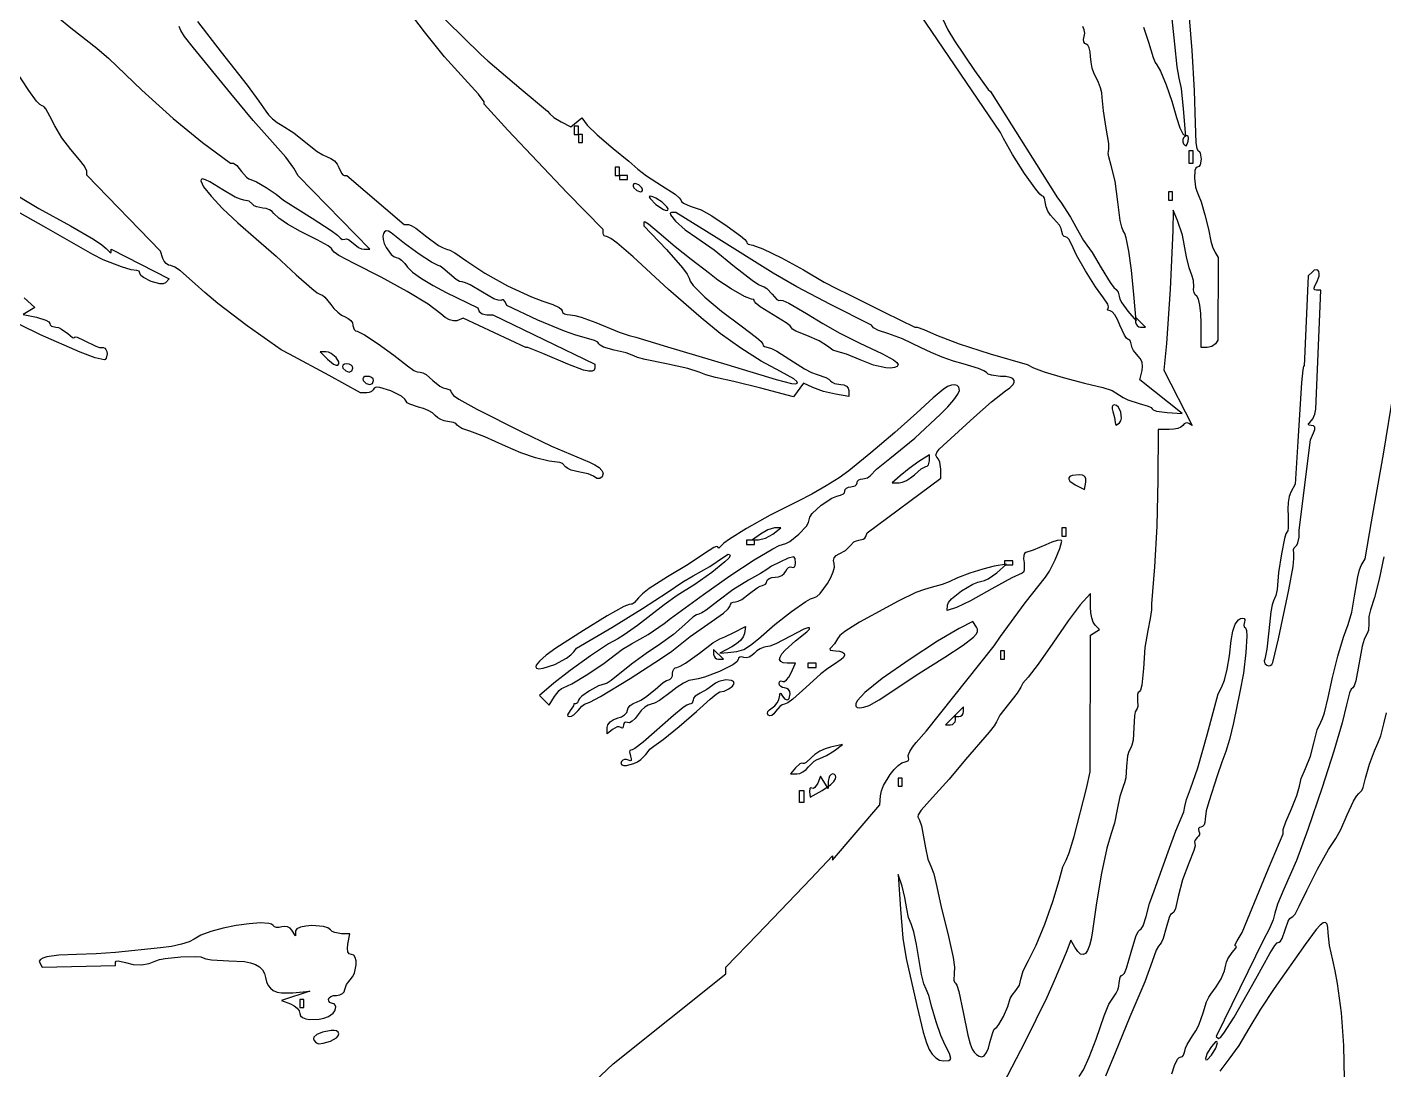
# Model space of a CAD drawing. Extents: x 49.4 to 149.4, y 52.5 to 152.5.
# Drawn here: x 101.08 to 117, y 94.15 to 106.38 of the extents above; entities that cross this region are included whole.
import ezdxf

# ---------------------------------------------------------------- set-up
doc = ezdxf.new("R2010")
doc.units = 0
doc.layers.add('LAYER_1', color=7, linetype='CONTINUOUS')

msp = doc.modelspace()

# ---------------------------------------------------------------- linework, layer by layer
at = {"layer": 'LAYER_1'}
for points in [[(105.6, 106.853), (106.404, 106.062), (106.483, 105.986), (106.875, 105.655), (107.187, 105.399), (107.211, 105.365), (107.261, 105.324), (107.347, 105.273), (107.458, 105.214), (107.587, 105.321), (107.652, 105.235), (107.768, 105.119), (107.957, 104.96), (108.141, 104.811), (108.245, 104.716), (108.346, 104.638), (108.522, 104.527), (108.683, 104.422), (108.732, 104.381), (108.75, 104.356), (108.759, 104.338), (108.782, 104.319), (108.859, 104.283), (108.991, 104.238), (109.116, 104.168), (109.294, 104.05), (109.452, 103.933), (109.501, 103.89), (109.52, 103.867), (109.526, 103.851), (109.542, 103.838), (109.596, 103.826), (109.713, 103.783), (109.932, 103.675), (110.192, 103.534), (110.434, 103.39), (110.578, 103.317), (110.722, 103.247), (111.145, 103.034), (111.496, 102.864), (111.525, 102.864), (111.603, 102.836), (111.751, 102.771), (112.018, 102.668), (112.382, 102.551), (112.815, 102.424), (112.89, 102.384), (113.016, 102.339), (113.237, 102.273), (113.488, 102.205), (113.705, 102.154), (113.812, 102.118), (113.9, 102.064), (113.942, 102.037), (113.998, 102.009), (114.129, 101.968), (114.237, 101.937), (114.27, 101.92), (114.282, 101.906), (114.296, 101.892), (114.334, 101.879), (114.459, 101.861), (114.636, 101.849), (114.138, 102.246), (114.165, 102.354), (114.171, 102.403), (114.164, 102.45), (114.146, 102.491), (114.117, 102.524), (114.063, 102.588), (114.047, 102.622), (114.041, 102.653), (114.03, 102.7), (114.018, 102.714), (114.003, 102.719), (113.983, 102.733), (113.958, 102.769), (113.904, 102.888), (113.876, 102.953), (113.845, 103.007), (113.815, 103.043), (113.79, 103.056), (113.761, 103.064), (113.758, 103.073), (113.765, 103.084), (113.769, 103.102), (113.761, 103.132), (113.713, 103.206), (113.617, 103.338), (113.501, 103.523), (113.397, 103.708), (113.336, 103.838), (113.304, 103.897), (113.285, 103.915), (113.266, 103.922), (113.25, 103.927), (113.236, 103.941), (113.224, 103.987), (113.216, 104.019), (113.195, 104.058), (113.127, 104.138), (113.09, 104.179), (113.06, 104.226), (113.039, 104.273), (113.031, 104.314), (113.019, 104.377), (113.006, 104.396), (112.99, 104.403), (112.964, 104.424), (112.917, 104.481), (112.786, 104.667), (112.644, 104.889), (112.539, 105.075), (112.504, 105.148), (111.564, 106.529)], [(103.077, 106.449), (103.353, 106.088), (103.658, 105.703), (103.797, 105.516), (103.877, 105.398), (103.91, 105.354), (103.957, 105.308), (104.013, 105.264), (104.07, 105.23), (104.208, 105.142), (104.349, 105.028), (104.482, 104.924), (104.547, 104.886), (104.599, 104.863), (104.643, 104.843), (104.683, 104.813), (104.715, 104.776), (104.735, 104.737), (104.766, 104.671), (104.782, 104.65), (104.797, 104.643), (104.83, 104.642), (105.504, 104.067), (105.554, 104.067), (105.586, 104.055), (105.638, 104.025), (105.77, 103.924), (105.906, 103.823), (105.962, 103.792), (106, 103.78), (106.038, 103.768), (106.096, 103.737), (106.24, 103.637), (106.45, 103.496), (106.717, 103.349), (106.998, 103.219), (107.129, 103.168), (107.247, 103.129), (107.324, 103.094), (107.347, 103.073), (107.356, 103.053), (107.363, 103.035), (107.384, 103.021), (107.415, 103.012), (107.452, 103.008), (107.506, 103.001), (107.58, 102.981), (107.753, 102.916), (108.028, 102.803), (108.144, 102.764), (108.221, 102.745), (108.594, 102.634), (109.292, 102.424), (109.871, 102.25), (110.049, 102.204), (110.097, 102.2), (110.118, 102.207), (110.111, 102.226), (110.076, 102.255), (109.92, 102.341), (109.692, 102.464), (109.453, 102.617), (109.214, 102.788), (108.991, 102.971), (108.606, 103.306), (108.189, 103.687), (107.998, 103.853), (107.928, 103.903), (107.889, 103.922), (107.852, 103.935), (107.841, 103.949), (107.837, 103.966), (107.837, 104.01), (107.416, 104.441), (106.718, 105.175), (106.442, 105.479), (106.442, 105.507), (106.374, 105.597), (106.21, 105.775), (105.977, 106.036), (105.741, 106.327), (105.504, 106.64)], [(114.707, 106.638), (114.747, 106.109), (114.775, 105.641), (114.787, 105.257), (114.797, 105.027), (114.809, 104.958), (114.823, 104.932), (114.837, 104.924), (114.848, 104.904), (114.859, 104.836), (114.845, 104.768), (114.83, 104.747), (114.811, 104.74), (114.795, 104.729), (114.785, 104.702), (114.779, 104.612), (114.793, 104.507), (114.806, 104.459), (114.824, 104.421), (114.857, 104.334), (114.902, 104.181), (114.945, 104.011), (114.973, 103.873), (114.992, 103.804), (115.021, 103.74), (115.058, 103.679), (115.053, 102.712), (115.025, 102.668), (114.985, 102.636), (114.928, 102.623), (114.859, 102.623), (114.859, 102.909), (114.855, 103.022), (114.844, 103.12), (114.828, 103.191), (114.809, 103.226), (114.79, 103.244), (114.777, 103.271), (114.77, 103.303), (114.771, 103.337), (114.77, 103.41), (114.749, 103.473), (114.717, 103.56), (114.688, 103.69), (114.641, 103.943), (114.58, 104.114), (114.528, 104.235), (114.524, 103.994), (114.496, 103.309), (114.45, 102.671), (114.42, 102.359), (114.753, 101.71), (114.713, 101.734), (114.695, 101.74), (114.676, 101.737), (114.658, 101.727), (114.643, 101.71), (114.621, 101.691), (114.584, 101.676), (114.536, 101.665), (114.483, 101.661), (114.354, 101.661), (114.351, 101.072), (114.339, 100.529), (114.312, 100.05), (114.276, 99.617), (114.274, 99.545), (114.261, 99.444), (114.231, 99.304), (114.199, 99.104), (114.18, 98.859), (114.161, 98.664), (114.147, 98.605), (114.132, 98.583), (114.119, 98.575), (114.111, 98.555), (114.113, 98.488), (114.116, 98.414), (114.109, 98.387), (114.097, 98.371), (114.084, 98.348), (114.074, 98.302), (114.069, 98.165), (114.06, 98.017), (114.046, 97.958), (114.028, 97.92), (114.009, 97.884), (113.994, 97.832), (113.983, 97.707), (113.973, 97.575), (113.96, 97.516), (113.943, 97.472), (113.903, 97.358), (113.871, 97.204), (113.84, 97.045), (113.802, 96.923), (113.752, 96.752), (113.69, 96.456), (113.628, 96.108), (113.582, 95.781), (113.567, 95.684), (113.548, 95.607), (113.526, 95.551), (113.5, 95.515), (113.472, 95.501), (113.441, 95.508), (113.409, 95.536), (113.374, 95.588), (113.328, 95.671), (113.272, 95.527), (113.132, 95.192), (113.048, 94.999), (112.787, 94.472), (112.536, 93.986)], [(114.183, 106.384), (114.242, 106.205), (114.296, 106.029), (114.32, 105.97), (114.337, 105.942), (114.382, 105.865), (114.446, 105.708), (114.514, 105.514), (114.57, 105.325), (114.608, 105.202), (114.644, 105.133), (114.678, 105.1), (114.651, 105.425), (114.626, 105.664), (114.602, 105.785), (114.577, 105.917), (114.548, 106.183), (114.502, 106.629)], [(101.438, 106.499), (101.59, 106.377), (101.894, 106.136), (102.036, 106.014), (102.423, 105.644), (102.792, 105.312), (103.137, 105.031), (103.464, 104.788), (103.498, 104.788), (103.54, 104.759), (103.593, 104.691), (103.65, 104.624), (103.678, 104.603), (103.702, 104.595), (103.77, 104.568), (103.883, 104.501), (104.002, 104.422), (104.085, 104.354), (104.421, 104.141), (104.647, 103.996), (104.719, 103.943), (104.75, 103.912), (104.773, 103.892), (104.805, 103.897), (104.825, 103.901), (104.85, 103.893), (104.903, 103.849), (104.965, 103.799), (105, 103.783), (105.032, 103.778), (105.101, 103.778), (104.258, 104.64), (104.208, 104.73), (104.113, 104.856), (103.957, 105.032), (103.731, 105.288), (103.467, 105.605), (103.03, 106.14), (102.926, 106.272), (102.882, 106.345), (102.86, 106.391)], [(111.824, 106.483), (111.886, 106.352), (111.961, 106.221), (112.197, 105.874), (112.36, 105.653), (112.387, 105.629), (113.173, 104.379), (113.21, 104.328), (113.326, 104.154), (113.427, 103.97), (113.478, 103.878), (113.515, 103.826), (113.577, 103.738), (113.683, 103.561), (113.792, 103.387), (113.834, 103.33), (113.859, 103.305), (113.886, 103.275), (113.897, 103.226), (113.905, 103.192), (113.926, 103.148), (113.996, 103.049), (114.094, 102.936), (114.069, 103.248), (114.042, 103.533), (114.011, 103.756), (113.978, 103.912), (113.961, 103.962), (113.944, 103.994), (113.927, 104.036), (113.909, 104.113), (113.88, 104.333), (113.847, 104.578), (113.803, 104.758), (113.773, 104.862), (113.768, 104.901), (113.772, 104.925), (113.776, 104.956), (113.773, 105.018), (113.745, 105.197), (113.711, 105.402), (113.697, 105.557), (113.691, 105.612), (113.676, 105.673), (113.654, 105.733), (113.628, 105.784), (113.602, 105.837), (113.58, 105.902), (113.566, 105.971), (113.56, 106.037), (113.556, 106.093), (113.545, 106.14), (113.529, 106.171), (113.509, 106.183), (113.491, 106.19), (113.481, 106.209), (113.479, 106.237), (113.486, 106.272), (113.492, 106.311), (113.486, 106.352), (113.471, 106.389)], [(107.452, 93.744), (107.957, 94.22), (109.279, 95.277), (109.279, 95.353), (109.652, 95.736), (110.278, 96.39), (110.53, 96.659), (110.53, 96.608), (111.087, 97.26), (111.094, 97.366), (111.105, 97.421), (111.131, 97.484), (111.209, 97.615), (111.256, 97.674), (111.303, 97.721), (111.346, 97.753), (111.384, 97.765), (111.407, 97.769), (111.422, 97.779), (111.427, 97.793), (111.421, 97.811), (111.42, 97.839), (111.437, 97.883), (111.469, 97.935), (111.513, 97.991), (111.633, 98.126), (112.43, 99.124), (112.502, 99.232), (112.793, 99.63), (113.03, 99.93), (113.078, 100.002), (113.143, 100.132), (113.199, 100.267), (113.224, 100.353), (113.22, 100.361), (113.209, 100.365), (113.168, 100.361), (113.107, 100.342), (113.034, 100.31), (112.886, 100.245), (112.8, 100.218), (112.785, 100.209), (112.776, 100.183), (112.774, 100.145), (112.779, 100.098), (112.782, 100.013), (112.773, 99.987), (112.757, 99.978), (112.635, 99.923), (112.403, 99.792), (112.152, 99.651), (111.985, 99.572), (111.877, 99.538), (111.879, 99.602), (111.893, 99.634), (111.929, 99.675), (112.044, 99.768), (112.178, 99.848), (112.236, 99.872), (112.282, 99.882), (112.315, 99.889), (112.359, 99.911), (112.459, 99.982), (112.574, 100.083), (112.43, 100.057), (112.297, 100.025), (112.142, 99.976), (111.999, 99.922), (111.901, 99.875), (111.819, 99.843), (111.69, 99.81), (111.609, 99.786), (111.509, 99.748), (111.303, 99.648), (110.848, 99.401), (110.676, 99.294), (110.617, 99.246), (110.588, 99.208), (110.554, 99.147), (110.51, 99.101), (110.498, 99.087), (110.504, 99.075), (110.566, 99.065), (110.614, 99.061), (110.647, 99.05), (110.666, 99.034), (110.67, 99.014), (110.659, 98.989), (110.634, 98.962), (110.542, 98.901), (110.476, 98.859), (110.392, 98.795), (110.217, 98.636), (110.065, 98.497), (110.005, 98.455), (109.967, 98.439), (109.941, 98.432), (109.913, 98.414), (109.863, 98.355), (109.841, 98.325), (109.818, 98.307), (109.795, 98.302), (109.777, 98.31), (109.768, 98.329), (109.773, 98.352), (109.792, 98.375), (109.821, 98.396), (109.854, 98.421), (109.881, 98.454), (109.9, 98.49), (109.909, 98.525), (109.918, 98.569), (109.926, 98.566), (109.937, 98.547), (109.966, 98.501), (109.997, 98.489), (110.011, 98.495), (110.023, 98.508), (110.033, 98.559), (110.028, 98.587), (110.014, 98.61), (109.994, 98.625), (109.969, 98.631), (109.944, 98.635), (109.924, 98.646), (109.91, 98.662), (109.905, 98.682), (109.908, 98.7), (109.917, 98.71), (109.93, 98.713), (109.946, 98.707), (109.966, 98.707), (109.991, 98.724), (110.017, 98.757), (110.041, 98.801), (110.095, 98.92), (110, 98.92), (109.953, 98.924), (109.923, 98.939), (109.91, 98.962), (109.915, 98.993), (109.936, 99.031), (109.974, 99.075), (110.098, 99.181), (110.231, 99.289), (110.259, 99.321), (110.262, 99.337), (110.241, 99.337), (110.196, 99.321), (110.037, 99.236), (109.865, 99.148), (109.796, 99.122), (109.75, 99.112), (109.717, 99.106), (109.68, 99.09), (109.644, 99.066), (109.614, 99.038), (109.585, 99.011), (109.552, 98.992), (109.518, 98.984), (109.488, 98.988), (109.463, 98.994), (109.443, 98.991), (109.429, 98.981), (109.424, 98.964), (109.406, 98.938), (109.359, 98.903), (109.206, 98.824), (109.03, 98.756), (108.952, 98.735), (108.892, 98.727), (108.844, 98.716), (108.78, 98.685), (108.708, 98.639), (108.637, 98.583), (108.5, 98.481), (108.442, 98.45), (108.401, 98.439), (108.366, 98.429), (108.326, 98.403), (108.285, 98.364), (108.249, 98.317), (108.214, 98.272), (108.179, 98.239), (108.147, 98.222), (108.123, 98.223), (108.105, 98.23), (108.091, 98.226), (108.081, 98.213), (108.077, 98.193), (108.068, 98.161), (108.058, 98.158), (108.045, 98.166), (108.028, 98.174), (108.004, 98.172), (107.949, 98.144), (107.885, 98.09), (107.885, 98.167), (107.894, 98.199), (107.92, 98.231), (107.958, 98.257), (108.005, 98.274), (108.052, 98.291), (108.09, 98.314), (108.116, 98.341), (108.125, 98.368), (108.133, 98.396), (108.156, 98.423), (108.189, 98.447), (108.229, 98.465), (108.279, 98.487), (108.336, 98.522), (108.448, 98.613), (108.542, 98.693), (108.581, 98.718), (108.608, 98.727), (108.626, 98.733), (108.641, 98.748), (108.651, 98.771), (108.654, 98.799), (108.658, 98.827), (108.669, 98.85), (108.685, 98.866), (108.705, 98.871), (108.742, 98.885), (108.804, 98.921), (108.97, 99.04), (109.128, 99.159), (109.207, 99.208), (109.265, 99.229), (109.371, 99.279), (109.511, 99.35), (109.499, 99.267), (109.484, 99.229), (109.45, 99.187), (109.403, 99.146), (109.348, 99.112), (109.207, 99.04), (109.304, 99.045), (109.406, 99.056), (109.49, 99.082), (109.569, 99.13), (109.661, 99.208), (109.852, 99.373), (110.051, 99.528), (110.216, 99.644), (110.274, 99.677), (110.308, 99.689), (110.345, 99.703), (110.387, 99.74), (110.474, 99.857), (110.511, 99.925), (110.539, 99.991), (110.553, 100.048), (110.55, 100.09), (110.543, 100.127), (110.551, 100.158), (110.573, 100.183), (110.609, 100.202), (110.684, 100.244), (110.737, 100.299), (110.783, 100.344), (110.813, 100.357), (110.841, 100.363), (110.892, 100.375), (110.911, 100.389), (110.923, 100.406), (110.939, 100.449), (111.802, 101.091), (111.803, 101.196), (111.79, 101.281), (111.775, 101.315), (111.757, 101.338), (111.745, 101.36), (111.754, 101.392), (111.782, 101.43), (111.829, 101.474), (112.19, 101.802), (112.398, 101.988), (112.562, 102.115), (112.612, 102.152), (112.646, 102.185), (112.662, 102.214), (112.663, 102.239), (112.647, 102.259), (112.615, 102.274), (112.566, 102.283), (112.502, 102.286), (112.396, 102.299), (112.358, 102.313), (112.337, 102.33), (112.307, 102.351), (112.246, 102.378), (112.065, 102.432), (111.951, 102.465), (111.82, 102.512), (111.688, 102.566), (111.572, 102.622), (111.354, 102.725), (111.18, 102.788), (111.071, 102.822), (111.012, 102.855), (110.987, 102.888), (110.509, 103.128), (110.114, 103.335), (109.836, 103.495), (109.166, 103.915), (108.692, 104.21), (108.642, 104.21), (108.625, 104.202), (108.629, 104.18), (108.689, 104.105), (108.801, 104.007), (108.94, 103.911), (109.14, 103.77), (109.382, 103.576), (109.589, 103.413), (109.663, 103.363), (109.704, 103.345), (109.729, 103.337), (109.76, 103.317), (109.822, 103.249), (109.877, 103.189), (109.9, 103.177), (109.916, 103.179), (109.948, 103.175), (110.017, 103.145), (110.224, 103.025), (110.419, 102.905), (110.617, 102.794), (110.843, 102.68), (111.119, 102.55), (111.247, 102.48), (111.285, 102.448), (111.3, 102.425), (111.289, 102.402), (111.259, 102.388), (111.213, 102.383), (111.155, 102.387), (111.012, 102.418), (110.855, 102.479), (110.697, 102.547), (110.597, 102.575), (110.535, 102.594), (110.472, 102.64), (110.374, 102.703), (110.228, 102.764), (110.102, 102.815), (110.063, 102.839), (110.049, 102.856), (110.032, 102.879), (109.986, 102.915), (109.833, 103.008), (109.68, 103.102), (109.633, 103.14), (109.616, 103.163), (109.606, 103.186), (109.58, 103.19), (109.497, 103.224), (109.343, 103.313), (109.184, 103.415), (109.087, 103.491), (108.871, 103.657), (108.682, 103.805), (108.498, 103.965), (108.37, 104.072), (108.332, 104.095), (108.321, 104.097), (108.317, 104.092), (108.317, 104.051), (108.582, 103.773), (108.769, 103.561), (108.826, 103.483), (108.847, 103.439), (108.86, 103.403), (108.897, 103.352), (109.032, 103.214), (109.228, 103.049), (109.46, 102.877), (109.638, 102.743), (109.692, 102.693), (109.712, 102.663), (109.717, 102.648), (109.731, 102.635), (109.775, 102.623), (109.814, 102.612), (109.876, 102.582), (110.029, 102.482), (110.203, 102.373), (110.286, 102.333), (110.352, 102.309), (110.452, 102.273), (110.489, 102.252), (110.509, 102.233), (110.527, 102.216), (110.555, 102.203), (110.629, 102.19), (110.665, 102.185), (110.695, 102.169), (110.715, 102.147), (110.722, 102.119), (110.722, 102.048), (110.566, 102.075), (110.424, 102.109), (110.301, 102.155), (110.192, 102.207), (110.073, 102.044), (109.688, 102.147), (109.374, 102.227), (109.159, 102.274), (109.043, 102.302), (108.967, 102.334), (108.834, 102.377), (108.582, 102.431), (108.33, 102.484), (108.242, 102.508), (108.197, 102.527), (108.11, 102.562), (107.969, 102.595), (107.841, 102.63), (107.803, 102.65), (107.788, 102.668), (107.775, 102.686), (107.737, 102.706), (107.614, 102.741), (107.517, 102.768), (107.383, 102.815), (107.073, 102.945), (106.706, 103.116), (106.69, 103.159), (106.667, 103.182), (106.652, 103.183), (106.636, 103.177), (106.607, 103.178), (106.557, 103.196), (106.421, 103.273), (106.278, 103.358), (106.221, 103.383), (106.182, 103.393), (106.151, 103.4), (106.113, 103.421), (106.033, 103.489), (105.958, 103.557), (105.926, 103.578), (105.902, 103.585), (105.825, 103.624), (105.679, 103.721), (105.507, 103.845), (105.35, 103.969), (105.318, 103.989), (105.292, 103.993), (105.272, 103.983), (105.259, 103.961), (105.254, 103.93), (105.256, 103.891), (105.268, 103.846), (105.29, 103.797), (105.351, 103.715), (105.382, 103.691), (105.41, 103.681), (105.439, 103.672), (105.473, 103.648), (105.51, 103.611), (105.543, 103.567), (105.602, 103.508), (105.707, 103.433), (105.842, 103.35), (105.994, 103.271), (106.369, 103.088), (106.385, 103.048), (106.418, 103.02), (106.473, 103.008), (106.544, 103.008), (107.74, 102.428), (107.74, 102.381), (107.733, 102.357), (107.71, 102.345), (107.669, 102.345), (107.609, 102.359), (107.422, 102.427), (107.132, 102.554), (106.956, 102.623), (106.931, 102.623), (106.195, 102.968), (106.121, 102.939), (106.083, 102.936), (106.036, 102.95), (105.985, 102.978), (105.935, 103.019), (105.784, 103.132), (105.537, 103.283), (105.233, 103.451), (104.914, 103.61), (104.736, 103.704), (104.682, 103.742), (104.662, 103.766), (104.648, 103.787), (104.609, 103.817), (104.482, 103.889), (104.286, 103.985), (104.135, 104.07), (104.03, 104.142), (103.974, 104.198), (103.952, 104.222), (103.92, 104.241), (103.883, 104.254), (103.845, 104.259), (103.772, 104.273), (103.743, 104.288), (103.724, 104.307), (103.682, 104.341), (103.622, 104.355), (103.581, 104.364), (103.52, 104.39), (103.374, 104.475), (103.221, 104.569), (103.171, 104.593), (103.136, 104.602), (103.118, 104.597), (103.114, 104.579), (103.149, 104.51), (103.237, 104.4), (103.372, 104.256), (103.551, 104.087), (103.767, 103.898), (104, 103.695), (104.236, 103.477), (104.418, 103.316), (104.483, 103.267), (104.519, 103.248), (104.543, 103.239), (104.573, 103.214), (104.641, 103.13), (104.678, 103.082), (104.723, 103.038), (104.769, 103.003), (104.811, 102.983), (104.846, 102.966), (104.875, 102.942), (104.895, 102.914), (104.902, 102.884), (104.916, 102.836), (104.932, 102.821), (104.95, 102.816), (105.038, 102.773), (105.198, 102.668), (105.382, 102.535), (105.54, 102.409), (105.618, 102.356), (105.657, 102.34), (105.689, 102.335), (105.721, 102.327), (105.76, 102.306), (105.84, 102.238), (105.921, 102.17), (105.96, 102.15), (105.992, 102.142), (106.038, 102.128), (106.052, 102.112), (106.057, 102.094), (106.081, 102.063), (106.145, 102.017), (106.357, 101.9), (106.875, 101.639), (107.232, 101.466), (107.68, 101.278), (107.741, 101.249), (107.791, 101.215), (107.824, 101.181), (107.837, 101.15), (107.827, 101.108), (107.801, 101.087), (107.765, 101.089), (107.724, 101.116), (107.664, 101.143), (107.564, 101.162), (107.462, 101.186), (107.422, 101.205), (107.396, 101.226), (107.36, 101.262), (107.331, 101.276), (107.203, 101.29), (107.046, 101.329), (106.871, 101.389), (106.691, 101.468), (106.448, 101.577), (106.275, 101.641), (106.18, 101.675), (106.146, 101.696), (106.126, 101.715), (106.109, 101.731), (106.081, 101.745), (106.012, 101.757), (105.973, 101.763), (105.933, 101.778), (105.896, 101.8), (105.867, 101.826), (105.834, 101.856), (105.785, 101.884), (105.728, 101.909), (105.669, 101.926), (105.569, 101.959), (105.539, 101.977), (105.528, 101.993), (105.512, 102.02), (105.472, 102.052), (105.347, 102.115), (105.219, 102.155), (105.174, 102.159), (105.152, 102.146), (105.14, 102.126), (105.119, 102.109), (105.092, 102.098), (105.063, 102.094), (104.991, 102.094), (104.622, 102.295), (104.156, 102.548), (104.059, 102.599), (103.661, 102.88), (103.317, 103.141), (103.163, 103.269), (103.048, 103.373), (102.877, 103.523), (102.809, 103.568), (102.765, 103.585), (102.736, 103.592), (102.709, 103.61), (102.685, 103.637), (102.669, 103.669), (102.642, 103.754), (101.776, 104.647), (101.776, 104.694), (101.751, 104.752), (101.692, 104.827), (101.588, 104.947), (101.486, 105.086), (101.4, 105.224), (101.343, 105.34), (101.298, 105.426), (101.274, 105.452), (101.253, 105.461), (101.227, 105.475), (101.188, 105.513), (101.095, 105.638), (100.933, 105.891)], [(100.829, 104.488), (101.215, 104.257), (101.584, 104.053), (101.856, 103.896), (101.953, 103.831), (102.004, 103.787), (102.047, 103.743), (102.06, 103.737), (102.065, 103.744), (102.065, 103.778), (102.746, 103.43), (102.701, 103.385), (102.674, 103.373), (102.634, 103.372), (102.533, 103.397), (102.441, 103.444), (102.412, 103.47), (102.401, 103.497), (102.391, 103.522), (102.365, 103.526), (102.297, 103.534), (102.185, 103.569), (101.968, 103.652), (101.847, 103.714), (101.656, 103.826), (101.271, 104.046), (100.934, 104.235)], [(101.042, 103.208), (101.166, 103.095), (101.03, 103.011), (101.187, 102.979), (101.297, 102.945), (101.331, 102.925), (101.343, 102.906), (101.348, 102.889), (101.363, 102.876), (101.412, 102.864), (101.444, 102.858), (101.482, 102.841), (101.556, 102.788), (101.609, 102.743), (101.626, 102.736), (101.632, 102.742), (101.64, 102.748), (101.663, 102.745), (101.74, 102.711), (101.882, 102.639), (101.926, 102.626), (101.968, 102.623), (101.987, 102.617), (102.002, 102.602), (102.013, 102.579), (102.016, 102.551), (102.006, 102.5), (101.994, 102.485), (101.98, 102.48), (101.876, 102.504), (101.701, 102.569), (101.235, 102.772), (100.778, 102.997)], [(114.513, 94.102), (114.545, 94.202), (114.581, 94.273), (114.602, 94.294), (114.622, 94.302), (114.639, 94.307), (114.653, 94.321), (114.667, 94.368), (114.674, 94.402), (114.693, 94.448), (114.757, 94.548), (114.794, 94.605), (114.83, 94.675), (114.86, 94.75), (114.881, 94.82), (114.921, 94.948), (114.947, 95.002), (114.971, 95.038), (115.036, 95.122), (115.093, 95.217), (115.133, 95.309), (115.148, 95.38), (115.154, 95.413), (115.17, 95.451), (115.223, 95.525), (115.267, 95.578), (115.272, 95.595), (115.265, 95.601), (115.256, 95.605), (115.257, 95.618), (115.282, 95.661), (115.338, 95.76), (115.403, 95.914), (115.647, 96.513), (115.821, 96.92), (115.823, 96.97), (115.851, 97.061), (115.917, 97.212), (115.983, 97.369), (116.012, 97.477), (116.034, 97.567), (116.084, 97.683), (116.143, 97.83), (116.186, 97.996), (116.222, 98.138), (116.262, 98.23), (116.283, 98.27), (116.306, 98.337), (116.35, 98.518), (116.4, 98.752), (116.464, 99.003), (116.531, 99.226), (116.586, 99.376), (116.627, 99.52), (116.661, 99.729), (116.696, 99.934), (116.717, 100.015), (116.737, 100.066), (116.783, 100.146), (116.857, 100.579), (117.001, 101.397), (117.118, 102.094)], [(117.003, 100.168), (116.948, 99.906), (116.894, 99.693), (116.845, 99.545), (116.828, 99.468), (116.827, 99.386), (116.821, 99.307), (116.809, 99.27), (116.791, 99.241), (116.77, 99.197), (116.748, 99.12), (116.71, 98.907), (116.675, 98.712), (116.655, 98.653), (116.637, 98.631), (116.62, 98.615), (116.6, 98.572), (116.565, 98.43), (116.515, 98.22), (116.416, 97.888), (116.279, 97.462), (116.111, 96.971), (115.977, 96.606), (115.828, 96.269), (115.755, 96.095), (115.725, 95.988), (115.705, 95.908), (115.658, 95.8), (115.591, 95.673), (115.036, 94.542), (115.062, 94.516), (115.084, 94.528), (115.126, 94.58), (115.245, 94.769), (115.5, 95.216), (115.664, 95.516), (115.724, 95.61), (115.751, 95.638), (115.773, 95.649), (115.791, 95.66), (115.811, 95.691), (115.845, 95.793), (115.879, 95.895), (115.898, 95.926), (115.916, 95.937), (115.936, 95.948), (115.96, 95.976), (116.01, 96.07), (116.097, 96.255), (116.226, 96.503), (116.354, 96.733), (116.438, 96.865), (116.497, 96.97), (116.571, 97.14), (116.646, 97.303), (116.681, 97.36), (116.708, 97.391), (116.745, 97.426), (116.762, 97.463), (116.786, 97.57), (116.836, 97.734), (116.892, 97.892), (116.931, 97.982), (116.966, 98.069), (117.001, 98.21), (117.034, 98.337)], [(113.428, 94.07), (113.478, 94.149), (113.544, 94.297), (113.625, 94.509), (113.719, 94.783), (113.776, 94.921), (113.836, 95.015), (113.859, 95.047), (113.879, 95.087), (113.892, 95.13), (113.897, 95.171), (113.909, 95.237), (113.922, 95.257), (113.938, 95.264), (113.958, 95.285), (113.983, 95.342), (114.037, 95.528), (114.091, 95.715), (114.117, 95.772), (114.137, 95.793), (114.156, 95.805), (114.176, 95.839), (114.211, 95.949), (114.252, 96.102), (114.305, 96.25), (114.473, 96.707), (114.56, 96.952), (114.622, 97.103), (114.654, 97.178), (114.667, 97.24), (114.687, 97.322), (114.735, 97.445), (114.82, 97.694), (114.93, 98.078), (115.058, 98.559), (115.099, 98.637), (115.132, 98.723), (115.163, 98.85), (115.191, 99.008), (115.212, 99.186), (115.23, 99.298), (115.259, 99.38), (115.298, 99.431), (115.321, 99.444), (115.346, 99.449), (115.362, 99.445), (115.372, 99.435), (115.373, 99.421), (115.366, 99.404), (115.359, 99.365), (115.365, 99.347), (115.379, 99.334), (115.39, 99.305), (115.394, 99.243), (115.384, 99.045), (115.356, 98.805), (115.313, 98.583), (115.238, 98.222), (115.193, 98.024), (115.149, 97.885), (115.102, 97.761), (115.048, 97.597), (114.949, 97.294), (114.919, 97.188), (114.907, 97.089), (114.903, 97.053), (114.892, 97.023), (114.876, 97.003), (114.856, 96.996), (114.839, 96.992), (114.828, 96.982), (114.826, 96.968), (114.833, 96.951), (114.84, 96.931), (114.838, 96.91), (114.828, 96.891), (114.811, 96.875), (114.783, 96.842), (114.78, 96.824), (114.785, 96.806), (114.787, 96.776), (114.774, 96.722), (114.715, 96.574), (114.64, 96.38), (114.59, 96.183), (114.556, 96.043), (114.536, 96.001), (114.518, 95.985), (114.5, 95.972), (114.481, 95.936), (114.447, 95.817), (114.413, 95.69), (114.394, 95.646), (114.376, 95.623), (114.357, 95.6), (114.332, 95.554), (114.282, 95.42), (114.198, 95.183), (114.02, 94.771), (113.848, 94.35), (113.734, 94.076)], [(116.54, 94.041), (116.532, 94.435), (116.504, 94.819), (116.46, 95.163), (116.433, 95.31), (116.403, 95.435), (116.366, 95.608), (116.35, 95.757), (116.347, 95.82), (116.337, 95.86), (116.318, 95.879), (116.291, 95.874), (116.255, 95.847), (116.208, 95.795), (116.078, 95.619), (115.715, 95.102), (115.554, 94.863), (115.417, 94.633), (115.299, 94.436), (115.184, 94.273), (115.078, 94.132)]]:
    msp.add_lwpolyline(points, dxfattribs=at)
for points in [[(107.5, 105.124), (107.548, 105.124), (107.548, 105.221), (107.5, 105.221)], [(107.548, 105.028), (107.596, 105.028), (107.596, 105.124), (107.548, 105.124)], [(114.653, 105.013), (114.67, 104.993), (114.684, 104.992), (114.696, 105.01), (114.706, 105.046), (114.71, 105.082), (114.705, 105.103), (114.692, 105.111), (114.67, 105.103), (114.653, 105.085), (114.643, 105.063), (114.643, 105.037)], [(114.715, 104.788), (114.763, 104.788), (114.763, 104.884), (114.763, 104.932), (114.715, 104.932), (114.715, 104.836)], [(107.981, 104.643), (108.029, 104.643), (108.029, 104.74), (107.981, 104.74)], [(108.029, 104.595), (108.125, 104.595), (108.125, 104.643), (108.029, 104.643)], [(108.197, 104.499), (108.232, 104.465), (108.275, 104.451), (108.291, 104.455), (108.3, 104.465), (108.301, 104.48), (108.293, 104.499), (108.258, 104.533), (108.216, 104.547), (108.199, 104.543), (108.19, 104.533), (108.19, 104.518)], [(108.457, 104.304), (108.545, 104.244), (108.578, 104.231), (108.597, 104.234), (108.6, 104.25), (108.588, 104.273), (108.531, 104.328), (108.456, 104.378), (108.42, 104.394), (108.39, 104.4), (108.38, 104.392), (108.389, 104.372)], [(114.474, 104.355), (114.522, 104.355), (114.522, 104.451), (114.474, 104.451)], [(115.701, 98.928), (115.768, 99.208), (115.889, 99.783), (115.938, 100.054), (115.948, 100.15), (115.945, 100.202), (115.941, 100.253), (115.95, 100.275), (115.964, 100.29), (115.981, 100.307), (115.995, 100.333), (116.008, 100.4), (116.009, 100.483), (116.143, 101.541), (116.179, 101.625), (116.192, 101.662), (116.191, 101.689), (116.177, 101.705), (116.151, 101.71), (116.127, 101.713), (116.117, 101.72), (116.119, 101.732), (116.134, 101.746), (116.171, 101.789), (116.194, 101.842), (116.206, 101.902), (116.262, 103.297), (116.209, 103.297), (116.19, 103.302), (116.184, 103.32), (116.193, 103.349), (116.216, 103.391), (116.244, 103.462), (116.245, 103.492), (116.239, 103.516), (116.227, 103.532), (116.209, 103.537), (116.186, 103.53), (116.16, 103.51), (116.116, 103.465), (116.069, 102.407), (116.061, 102.407), (116.052, 102.362), (116.038, 102.213), (115.992, 101.522), (115.961, 101.022), (115.911, 100.928), (115.892, 100.876), (115.88, 100.806), (115.875, 100.726), (115.878, 100.646), (115.881, 100.514), (115.875, 100.473), (115.865, 100.459), (115.852, 100.439), (115.837, 100.385), (115.801, 100.205), (115.768, 99.984), (115.749, 99.785), (115.735, 99.716), (115.707, 99.651), (115.691, 99.605), (115.675, 99.523), (115.651, 99.301), (115.63, 99.085), (115.606, 98.969), (115.599, 98.95), (115.601, 98.93), (115.611, 98.911), (115.628, 98.896), (115.649, 98.889), (115.67, 98.893), (115.688, 98.906)], [(114.089, 102.979), (114.089, 102.921), (114.094, 102.899), (114.106, 102.881), (114.125, 102.868), (114.147, 102.864), (114.205, 102.864)], [(104.518, 102.575), (104.602, 102.487), (104.673, 102.43), (104.703, 102.418), (104.724, 102.419), (104.737, 102.434), (104.736, 102.455), (104.704, 102.508), (104.647, 102.555), (104.615, 102.57), (104.584, 102.575)], [(104.782, 102.383), (104.816, 102.349), (104.857, 102.335), (104.889, 102.349), (104.902, 102.383), (104.897, 102.401), (104.88, 102.417), (104.857, 102.427), (104.827, 102.431), (104.801, 102.427), (104.783, 102.417), (104.777, 102.401)], [(105.023, 102.238), (105.057, 102.204), (105.098, 102.19), (105.13, 102.204), (105.143, 102.238), (105.137, 102.257), (105.121, 102.272), (105.097, 102.283), (105.068, 102.286), (105.041, 102.283), (105.024, 102.272), (105.017, 102.257)], [(107.203, 98.427), (107.267, 98.529), (107.323, 98.601), (107.349, 98.623), (107.369, 98.631), (107.472, 98.679), (107.658, 98.791), (107.852, 98.921), (107.982, 99.021), (108.067, 99.086), (108.173, 99.148), (108.365, 99.256), (108.554, 99.386), (108.63, 99.444), (109.015, 99.725), (109.324, 99.944), (109.61, 100.132), (109.83, 100.264), (109.903, 100.301), (109.944, 100.314), (109.983, 100.324), (110.031, 100.35), (110.137, 100.434), (110.224, 100.53), (110.249, 100.571), (110.255, 100.603), (110.263, 100.635), (110.293, 100.677), (110.397, 100.773), (110.523, 100.856), (110.58, 100.882), (110.626, 100.892), (110.66, 100.906), (110.671, 100.921), (110.674, 100.94), (110.68, 100.958), (110.696, 100.974), (110.719, 100.984), (110.747, 100.988), (110.797, 101.002), (110.813, 101.017), (110.819, 101.036), (110.824, 101.055), (110.839, 101.07), (110.86, 101.08), (110.887, 101.084), (110.94, 101.095), (110.971, 101.12), (111.046, 101.195), (111.203, 101.322), (111.497, 101.562), (111.798, 101.844), (111.884, 101.93), (111.956, 102.011), (112.004, 102.077), (112.021, 102.121), (112.015, 102.158), (111.996, 102.18), (111.966, 102.188), (111.928, 102.183), (111.881, 102.165), (111.829, 102.133), (111.711, 102.034), (111.522, 101.857), (111.263, 101.627), (110.981, 101.387), (110.722, 101.176), (110.608, 101.095), (110.457, 101), (110.288, 100.904), (110.121, 100.818), (109.8, 100.656), (109.523, 100.502), (109.32, 100.375), (109.255, 100.328), (109.22, 100.293), (109.195, 100.269), (109.187, 100.272), (109.184, 100.284), (109.171, 100.291), (109.138, 100.279), (109.027, 100.209), (108.835, 100.08), (108.594, 99.935), (108.38, 99.797), (108.3, 99.734), (108.253, 99.686), (108.202, 99.627), (108.181, 99.614), (108.168, 99.614), (108.142, 99.611), (108.083, 99.585), (107.885, 99.475), (107.608, 99.305), (107.285, 99.095), (107.17, 99.013), (107.092, 98.946), (107.054, 98.896), (107.05, 98.877), (107.056, 98.863), (107.085, 98.855), (107.135, 98.861), (107.27, 98.907), (107.408, 98.979), (107.461, 99.018), (107.496, 99.054), (107.524, 99.096), (107.94, 99.341), (108.302, 99.562), (108.589, 99.749), (108.775, 99.874), (108.895, 99.947), (109.091, 100.055), (109.25, 100.166), (109.307, 100.199), (109.322, 100.195), (109.328, 100.179), (109.312, 100.152), (109.267, 100.108), (109.115, 99.985), (108.914, 99.843), (108.709, 99.713), (108.556, 99.604), (108.243, 99.363), (108.087, 99.254), (108.009, 99.208), (107.902, 99.149), (107.69, 99.006), (107.451, 98.834), (107.259, 98.685), (107.091, 98.543)], [(113.849, 101.744), (113.852, 101.723), (113.861, 101.715), (113.899, 101.74), (113.915, 101.765), (113.923, 101.796), (113.917, 101.866), (113.887, 101.925), (113.864, 101.943), (113.839, 101.95), (113.822, 101.944), (113.813, 101.927), (113.812, 101.903), (113.82, 101.874), (113.84, 101.804)], [(111.492, 101.132), (111.572, 101.2), (111.628, 101.228), (111.644, 101.234), (111.657, 101.248), (111.668, 101.296), (111.668, 101.364), (111.544, 101.285), (111.429, 101.204), (111.327, 101.12), (111.233, 101.036), (111.315, 101.036), (111.354, 101.043), (111.4, 101.064), (111.448, 101.095)], [(113.38, 101.014), (113.488, 100.96), (113.504, 101.046), (113.505, 101.084), (113.493, 101.111), (113.467, 101.127), (113.427, 101.132), (113.343, 101.122), (113.318, 101.111), (113.306, 101.096), (113.305, 101.078), (113.317, 101.058)], [(109.686, 100.436), (109.592, 100.366), (109.664, 100.366), (109.743, 100.386), (109.83, 100.436), (109.923, 100.507), (109.851, 100.507), (109.773, 100.486)], [(113.224, 100.411), (113.272, 100.411), (113.272, 100.507), (113.224, 100.507)], [(109.52, 100.314), (109.616, 100.314), (109.616, 100.363), (109.52, 100.363)], [(107.546, 98.366), (107.588, 98.417), (107.62, 98.439), (107.683, 98.463), (107.806, 98.53), (108.155, 98.739), (108.513, 98.97), (108.646, 99.063), (108.724, 99.126), (108.86, 99.235), (109.068, 99.378), (109.251, 99.509), (109.307, 99.56), (109.328, 99.592), (109.333, 99.611), (109.346, 99.627), (109.366, 99.637), (109.391, 99.641), (109.423, 99.649), (109.466, 99.669), (109.557, 99.737), (109.645, 99.805), (109.683, 99.826), (109.71, 99.833), (109.746, 99.848), (109.757, 99.863), (109.76, 99.882), (109.768, 99.9), (109.789, 99.915), (109.82, 99.926), (109.858, 99.93), (109.898, 99.935), (109.935, 99.951), (109.965, 99.974), (109.983, 100.001), (109.998, 100.027), (110.016, 100.044), (110.035, 100.051), (110.054, 100.047), (110.071, 100.042), (110.085, 100.05), (110.094, 100.068), (110.097, 100.095), (110.091, 100.148), (110.075, 100.17), (110.012, 100.151), (109.912, 100.107), (109.814, 100.057), (109.76, 100.021), (109.687, 99.971), (109.544, 99.893), (109.359, 99.78), (109.183, 99.647), (109.049, 99.542), (108.997, 99.51), (108.963, 99.497), (108.934, 99.487), (108.893, 99.461), (108.796, 99.373), (108.664, 99.256), (108.511, 99.148), (108.342, 99.036), (108.173, 98.909), (107.934, 98.718), (107.886, 98.687), (107.861, 98.679), (107.784, 98.655), (107.68, 98.598), (107.587, 98.533), (107.559, 98.505), (107.548, 98.485), (107.537, 98.454), (107.526, 98.446), (107.512, 98.444), (107.494, 98.444), (107.489, 98.419), (107.452, 98.366), (107.421, 98.313), (107.425, 98.299), (107.443, 98.294), (107.467, 98.3), (107.495, 98.315)], [(112.55, 100.074), (112.646, 100.074), (112.646, 100.122), (112.55, 100.122)], [(112.169, 94.392), (112.192, 94.357), (112.222, 94.329), (112.253, 94.309), (112.282, 94.302), (112.31, 94.315), (112.337, 94.351), (112.361, 94.404), (112.379, 94.47), (112.411, 94.589), (112.429, 94.625), (112.446, 94.639), (112.461, 94.65), (112.483, 94.68), (112.537, 94.777), (112.588, 94.892), (112.617, 94.985), (112.638, 95.026), (112.683, 95.079), (112.725, 95.143), (112.743, 95.213), (112.769, 95.309), (112.831, 95.433), (112.923, 95.613), (113.024, 95.859), (113.119, 96.126), (113.19, 96.37), (113.236, 96.53), (113.273, 96.611), (113.309, 96.694), (113.368, 96.886), (113.512, 97.452), (113.556, 97.645), (113.56, 99.251), (113.665, 99.315), (113.613, 99.367), (113.592, 99.4), (113.576, 99.451), (113.564, 99.513), (113.56, 99.579), (113.56, 99.739), (113.44, 99.606), (113.296, 99.419), (113.116, 99.157), (112.946, 98.909), (112.827, 98.756), (112.767, 98.687), (112.743, 98.64), (112.7, 98.567), (112.598, 98.439), (112.497, 98.309), (112.454, 98.234), (112.429, 98.184), (112.37, 98.113), (112.093, 97.789), (111.899, 97.56), (111.703, 97.346), (111.571, 97.195), (111.537, 97.142), (111.532, 97.116), (111.554, 97.079), (111.576, 97.012), (111.622, 96.755), (111.651, 96.622), (111.686, 96.539), (111.722, 96.448), (111.757, 96.298), (111.808, 96.058), (111.886, 95.75), (111.947, 95.466), (111.961, 95.354), (111.96, 95.281), (111.955, 95.201), (111.961, 95.177), (111.973, 95.168), (111.991, 95.141), (112.014, 95.067), (112.064, 94.825), (112.118, 94.557), (112.145, 94.454)], [(110.963, 98.425), (111.078, 98.489), (111.252, 98.602), (111.511, 98.778), (111.85, 98.992), (112.064, 99.13), (112.186, 99.224), (112.217, 99.26), (112.232, 99.29), (112.232, 99.318), (112.22, 99.345), (112.178, 99.41), (112.016, 99.327), (111.764, 99.179), (111.432, 98.961), (111.114, 98.739), (110.909, 98.577), (110.822, 98.48), (110.805, 98.444), (110.804, 98.418), (110.82, 98.402), (110.852, 98.397), (110.899, 98.405)], [(109.135, 99.083), (109.135, 99.025), (109.14, 99.003), (109.152, 98.985), (109.171, 98.972), (109.193, 98.968), (109.251, 98.968)], [(112.502, 98.968), (112.55, 98.968), (112.55, 99.064), (112.502, 99.064)], [(110.241, 98.871), (110.338, 98.871), (110.338, 98.92), (110.241, 98.92)], [(108.281, 97.791), (108.341, 97.848), (108.366, 97.885), (108.385, 97.913), (108.433, 97.946), (108.544, 98.026), (108.731, 98.179), (108.936, 98.353), (109.096, 98.499), (109.165, 98.558), (109.207, 98.583), (109.26, 98.593), (109.315, 98.619), (109.358, 98.652), (109.376, 98.684), (109.368, 98.705), (109.347, 98.719), (109.278, 98.725), (109.196, 98.707), (109.158, 98.688), (109.127, 98.664), (109.057, 98.611), (108.979, 98.57), (108.919, 98.533), (108.901, 98.51), (108.895, 98.488), (108.882, 98.453), (108.868, 98.442), (108.85, 98.439), (108.822, 98.428), (108.777, 98.4), (108.663, 98.306), (108.309, 97.992), (108.211, 97.919), (108.181, 97.903), (108.163, 97.899), (108.152, 97.897), (108.148, 97.882), (108.159, 97.829), (108.169, 97.797), (108.168, 97.778), (108.157, 97.773), (108.137, 97.782), (108.114, 97.791), (108.09, 97.791), (108.069, 97.782), (108.053, 97.766), (108.046, 97.742), (108.056, 97.727), (108.08, 97.72), (108.114, 97.72), (108.199, 97.743), (108.242, 97.764)], [(111.973, 98.313), (111.858, 98.198), (111.915, 98.198), (111.938, 98.203), (111.956, 98.215), (111.969, 98.233), (111.973, 98.256)], [(112.069, 98.41), (111.954, 98.294), (112.012, 98.294), (112.034, 98.299), (112.052, 98.311), (112.065, 98.33), (112.069, 98.352)], [(110.251, 97.705), (110.315, 97.769), (110.35, 97.791), (110.381, 97.804), (110.459, 97.836), (110.55, 97.893), (110.65, 97.968), (110.506, 97.937), (110.444, 97.917), (110.381, 97.887), (110.325, 97.851), (110.284, 97.813), (110.221, 97.755), (110.197, 97.743), (110.182, 97.744), (110.168, 97.747), (110.148, 97.739), (110.098, 97.694), (110.037, 97.621), (110.113, 97.621), (110.147, 97.627), (110.184, 97.646), (110.22, 97.672)], [(110.269, 97.35), (110.408, 97.427), (110.512, 97.499), (110.548, 97.534), (110.567, 97.563), (110.57, 97.585), (110.565, 97.604), (110.553, 97.616), (110.534, 97.621), (110.514, 97.614), (110.497, 97.596), (110.486, 97.569), (110.481, 97.537), (110.481, 97.452), (110.391, 97.594), (110.359, 97.512), (110.325, 97.46), (110.306, 97.45), (110.289, 97.453), (110.274, 97.457), (110.264, 97.451), (110.259, 97.414)], [(111.3, 97.477), (111.348, 97.477), (111.348, 97.573), (111.3, 97.573)], [(110.193, 97.284), (110.145, 97.284), (110.145, 97.38), (110.145, 97.428), (110.193, 97.428), (110.193, 97.332)], [(111.667, 94.386), (111.701, 94.333), (111.743, 94.291), (111.787, 94.264), (111.83, 94.254), (111.895, 94.259), (111.912, 94.269), (111.919, 94.284), (111.905, 94.34), (111.854, 94.439), (111.804, 94.552), (111.747, 94.714), (111.695, 94.885), (111.663, 95.023), (111.629, 95.096), (111.604, 95.158), (111.577, 95.266), (111.517, 95.621), (111.487, 95.77), (111.453, 95.862), (111.423, 95.935), (111.403, 96.04), (111.381, 96.17), (111.347, 96.305), (111.303, 96.442), (111.328, 96.034), (111.358, 95.695), (111.396, 95.456), (111.52, 94.903), (111.596, 94.593), (111.635, 94.468)], [(104.614, 94.774), (104.668, 94.815), (104.688, 94.841), (104.698, 94.867), (104.699, 94.89), (104.692, 94.91), (104.68, 94.923), (104.662, 94.927), (104.628, 94.941), (104.618, 94.957), (104.614, 94.975), (104.621, 94.994), (104.642, 95.009), (104.673, 95.02), (104.71, 95.023), (104.747, 95.029), (104.778, 95.043), (104.799, 95.064), (104.806, 95.09), (104.824, 95.151), (104.868, 95.207), (104.896, 95.24), (104.918, 95.283), (104.939, 95.382), (104.938, 95.429), (104.928, 95.468), (104.911, 95.495), (104.885, 95.504), (104.858, 95.512), (104.842, 95.534), (104.837, 95.572), (104.843, 95.625), (104.866, 95.745), (104.767, 95.745), (104.688, 95.759), (104.657, 95.774), (104.638, 95.793), (104.608, 95.816), (104.555, 95.832), (104.417, 95.841), (104.347, 95.836), (104.286, 95.824), (104.244, 95.805), (104.228, 95.781), (104.228, 95.721), (104.185, 95.788), (104.163, 95.812), (104.133, 95.827), (104.1, 95.832), (104.067, 95.826), (104.036, 95.819), (104.006, 95.819), (103.981, 95.827), (103.964, 95.842), (103.946, 95.857), (103.914, 95.866), (103.815, 95.873), (103.683, 95.864), (103.532, 95.843), (103.377, 95.812), (103.233, 95.773), (103.115, 95.73), (103.037, 95.684), (102.98, 95.653), (102.887, 95.623), (102.77, 95.597), (102.642, 95.579), (102.113, 95.525), (101.889, 95.509), (101.656, 95.501), (101.449, 95.493), (101.307, 95.474), (101.261, 95.46), (101.232, 95.444), (101.22, 95.426), (101.225, 95.404), (101.255, 95.355), (102.113, 95.373), (102.113, 95.413), (102.122, 95.426), (102.147, 95.429), (102.23, 95.409), (102.321, 95.387), (102.418, 95.383), (102.51, 95.396), (102.586, 95.427), (102.629, 95.443), (102.699, 95.457), (102.882, 95.476), (103.055, 95.48), (103.114, 95.475), (103.142, 95.464), (103.173, 95.45), (103.24, 95.439), (103.444, 95.43), (103.627, 95.42), (103.698, 95.405), (103.757, 95.384), (103.803, 95.357), (103.838, 95.322), (103.862, 95.28), (103.875, 95.231), (103.886, 95.181), (103.905, 95.139), (103.932, 95.106), (103.966, 95.08), (104.01, 95.062), (104.062, 95.052), (104.195, 95.052), (104.397, 95.071), (104.061, 94.964), (104.169, 94.923), (104.211, 94.902), (104.245, 94.873), (104.269, 94.84), (104.277, 94.809), (104.286, 94.782), (104.31, 94.762), (104.347, 94.747), (104.393, 94.739), (104.503, 94.742), (104.559, 94.755)], [(104.277, 94.879), (104.325, 94.879), (104.325, 94.975), (104.277, 94.975)], [(104.639, 94.487), (104.707, 94.525), (104.727, 94.548), (104.735, 94.571), (104.728, 94.591), (104.708, 94.605), (104.68, 94.612), (104.646, 94.611), (104.545, 94.59), (104.476, 94.563), (104.442, 94.531), (104.439, 94.513), (104.445, 94.495), (104.469, 94.465), (104.501, 94.454), (104.553, 94.461)], [(114.909, 94.281), (114.915, 94.268), (114.931, 94.272), (114.981, 94.323), (115.03, 94.404), (115.05, 94.467), (115.044, 94.48), (115.028, 94.476), (114.978, 94.425), (114.928, 94.344)]]:
    msp.add_lwpolyline(points, close=True, dxfattribs=at)

doc.saveas('drawing.dxf')
